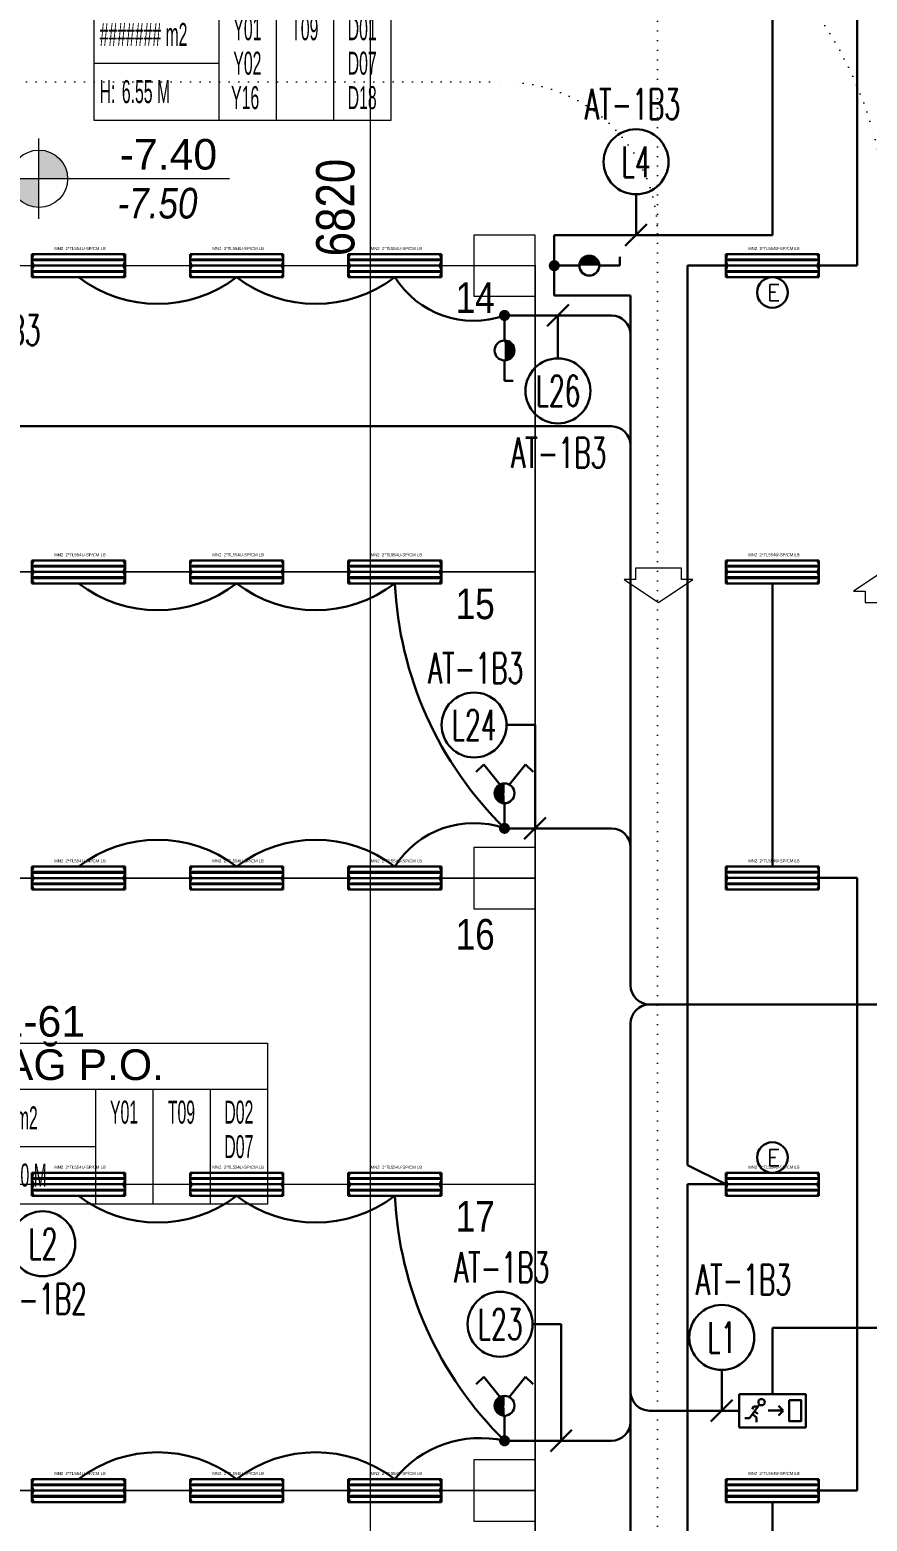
# Model space of a CAD drawing. Header units: metres. Extents: x -13316 to 152404, y -3899 to 30226.
# Drawn here: x 58000 to 59094, y 2720 to 4668 of the extents above; entities that cross this region are included whole.
import ezdxf
from ezdxf.enums import TextEntityAlignment as Align

# ---------------------------------------------------------------- set-up
doc = ezdxf.new("R2010")
doc.units = ezdxf.units.M
doc.header["$LTSCALE"] = 100
doc.header["$MEASUREMENT"] = 0
doc.header["$PDMODE"] = 1
doc.linetypes.add('DOT2', pattern=[0.125, 0, -0.125])
doc.linetypes.add('HIDDEN', pattern=[0.375, 0.25, -0.125])
doc.layers.get('0').update_dxf_attribs({"color": 9, "lineweight": 9})
for name, color, linetype, lineweight in [('01', 9, 'Continuous', 9), ('06D', 9, 'Continuous', 9), ('21', 9, 'Continuous', 9), ('21_mahal200', 9, 'Continuous', 9), ('25', 9, 'Continuous', 9), ('E-1x8 W ACİL ÇIKIŞ ARMATÜRÜ (TİP1)', 7, 'Continuous', 30), ('E-2x54 W SIVAÜSTÜ FLUORESAN YÜKSEK TAVAN ARMATÜRÜ', 7, 'Continuous', 30), ('E-ACİL AYDINLATMA KİTİ', 7, 'Continuous', 30), ('E-ANAHTAR (ETANŞ)', 7, 'Continuous', 30), ('E-KABLO', 7, 'Continuous', 30), ('E-KOMÜTATÖR ANAHTAR (ETANŞ)', 7, 'Continuous', 30), ('E-LINYE', 7, 'Continuous', 30)]:
    doc.layers.add(name, color=color, linetype=linetype, lineweight=lineweight)
doc.styles.add('Arial', font='arial.ttf', dxfattribs={"height": 2.5})
doc.styles.add('E-YAZI', font='txttw.shx')
doc.styles.add('MuuM_TEXT-ITALIC', font='ARIALNI.TTF')
doc.styles.add('MuuM_TEXT-STANDART', font='ARIALN.TTF')
doc.dimstyles.new('MuuM_DIM200', dxfattribs={"dimscale": 20, "dimtxt": 2, "dimasz": 1, "dimexe": 1, "dimexo": 1, "dimgap": 1, "dimtad": 1, "dimdec": 1, "dimrnd": 0.5, "dimdsep": 46, "dimtxsty": 'MuuM_TEXT-STANDART', "dimblk": 'ARCHTICK', "dimcen": 0, "dimdle": 0.15, "dimclrd": 256, "dimclre": 256, "dimclrt": 256, "dimadec": 0, "dimazin": 0, "dimtfac": 5, "dimtdec": 1, "dimtix": 1, "dimtmove": 2, "dimatfit": 3, "dimldrblk": 'DOT', "dimfxl": 3, "dimfxlon": 1, "dimtolj": 1, "dimlwd": -1, "dimlwe": -1, "dimarcsym": 0})

# ---------------------------------------------------------------- blocks, each defined once
blk = doc.blocks.new('2x54 W SIVAÜSTÜ FLUORESAN YÜKSEK TAVAN ARMATÜRÜ')
at = {"layer": 'E-2x54 W SIVAÜSTÜ FLUORESAN YÜKSEK TAVAN ARMATÜRÜ', "color": 4}
for p, q in [((-60.8, 15), (-60.8, -15)), ((-60.8, 15), (60.8, 15)), ((-60, 0), (-15, 0)), ((15, 0), (60, 0)), ((60.8, 15), (60.8, 0)), ((60.8, 0), (60.8, -15)), ((-60.8, -15), (60.8, -15))]:
    blk.add_line(p, q, dxfattribs=at)
at = {"layer": 'E-2x54 W SIVAÜSTÜ FLUORESAN YÜKSEK TAVAN ARMATÜRÜ', "color": 7}
for p, q in [((-60.8, 0), (60.8, 0)), ((-59.3, 8), (59.3, 8)), ((-59.2, 7), (59.4, 7)), ((-59.3, -7), (59.3, -7)), ((-59.2, -8), (59.4, -8))]:
    blk.add_line(p, q, dxfattribs=at)
for centre in [(-59.2, 7.6), (-59.2, 7.3), (59.4, 7.6), (59.4, 7.3), (-59.2, -7.4), (-59.2, -7.7), (59.4, -7.4), (59.4, -7.7)]:
    blk.add_circle(centre, 0.11, dxfattribs=at)
for centre, radius, start, end in [((-48.7, 7.5), 12.1, 141.86, 218.14), ((-59.1, 7.5), 0.515, 106.8674, 266.7612), ((-59.3, 7.5), 0.519, 289.2244, 84.4042), ((48.7, 7.5), 12.1, 321.86, 38.14), ((59.5, 7.5), 0.515, 106.8674, 266.7612), ((59.3, 7.5), 0.519, 289.2244, 84.4042), ((-48.7, -7.5), 12.1, 141.86, 218.14), ((-59.1, -7.5), 0.515, 106.8674, 266.7612), ((-59.3, -7.5), 0.519, 289.2244, 84.4042), ((48.7, -7.5), 12.1, 321.86, 38.14), ((59.5, -7.5), 0.515, 106.8674, 266.7612), ((59.3, -7.5), 0.519, 289.2244, 84.4042)]:
    blk.add_arc(centre, radius, start, end, dxfattribs=at)
at = {"layer": 'E-2x54 W SIVAÜSTÜ FLUORESAN YÜKSEK TAVAN ARMATÜRÜ', "color": 7, "style": 'Arial'}
blk.add_text('MN2  2*TL554U-SP/CM LB', height=3.951, dxfattribs=at).set_placement((-31.6, 20.4))
blk = doc.blocks.new('100_KOMÜTATÖR ANAHTAR (ETANŞ)')
at = {"layer": 'E-KOMÜTATÖR ANAHTAR (ETANŞ)', "color": 4}
for p, q in [((-1.7, 5.22), (-2.33, 4.62)), ((-0.37, 3.56), (-1.7, 5.22)), ((0.37, 3.56), (1.7, 5.22)), ((1.7, 5.22), (2.33, 4.62)), ((0, 2.05), (0, 0))]:
    blk.add_line(p, q, dxfattribs=at)
at = {"layer": 'E-KOMÜTATÖR ANAHTAR (ETANŞ)', "color": 4, "const_width": 0.81}
blk.add_lwpolyline([(0, 3.27, 0.414214), (-0.41, 2.86, 0.414214), (0, 2.46, 0.414214)], format="xyb", dxfattribs=at)
at = {"layer": 'E-KOMÜTATÖR ANAHTAR (ETANŞ)', "color": 4}
blk.add_circle((0, 2.86), 0.81, dxfattribs=at)
blk = doc.blocks.new('100_ANAHTAR (ETANŞ)')
at = {"layer": 'E-ANAHTAR (ETANŞ)', "color": 4}
for p, q in [((0, 5.35), (-0.71, 5.35)), ((0, 3.67), (0, 5.35)), ((0, 2.05), (0, 0))]:
    blk.add_line(p, q, dxfattribs=at)
at = {"layer": 'E-ANAHTAR (ETANŞ)', "color": 4, "const_width": 0.81}
blk.add_lwpolyline([(0, 3.27, 0.414214), (-0.41, 2.86, 0.414214), (0, 2.46, 0.414214)], format="xyb", dxfattribs=at)
at = {"layer": 'E-ANAHTAR (ETANŞ)', "color": 4}
blk.add_circle((0, 2.86), 0.81, dxfattribs=at)
blk = doc.blocks.new('100_ACİL AYDINLATMA KİTİ')
at = {"layer": 'E-ACİL AYDINLATMA KİTİ', "color": 3}
blk.add_circle((0, 0), 1.25, dxfattribs=at)
at = {"layer": 'E-ACİL AYDINLATMA KİTİ', "color": 3, "style": 'E-YAZI'}
blk.add_text('E', height=1.34, dxfattribs=at).set_placement((-0.45, -0.69))
blk = doc.blocks.new('100_1x8 W ACİL ÇIKIŞ ARMATÜRÜ (TİP1)')
at = {"layer": 'E-1x8 W ACİL ÇIKIŞ ARMATÜRÜ (TİP1)', "color": 4}
for p, q in [((-3.4, 3.4), (3.4, 3.4)), ((-3.4, 0), (-3.4, 3.4)), ((3.4, 3.4), (3.4, 0)), ((3.4, 0), (-3.4, 0))]:
    blk.add_line(p, q, dxfattribs=at)
at = {"layer": 'E-1x8 W ACİL ÇIKIŞ ARMATÜRÜ (TİP1)', "color": 1}
for p, q in [((-1.31, 2.32), (-2.33, 0.94)), ((-1.88, 2.13), (-2.07, 1.87)), ((-1.45, 2.13), (-1.88, 2.13)), ((-1.48, 1.38), (-1.82, 1.63)), ((1.11, 1.71), (-0.43, 1.71)), ((1.11, 1.71), (0.62, 2.2)), ((0.62, 1.21), (1.11, 1.7)), ((-2.82, 0.94), (-2.33, 0.94)), ((-1.61, 1.01), (-2.04, 1.33)), ((-1.61, 1.01), (-1.61, 0.52))]:
    blk.add_line(p, q, dxfattribs=at)
blk.add_lwpolyline([(1.71, 2.78), (2.92, 2.78), (2.92, 0.62), (1.71, 0.62)], close=True, dxfattribs=at)
blk.add_circle((-1.11, 2.57), 0.32, dxfattribs=at)
blk = doc.blocks.new('p-kolon_80x80')
blk.add_lwpolyline([(-40, -40), (40, -40), (40, 40), (-40, 40)], close=True)
blk = doc.blocks.new('1.bod.mimari.elk')
at = {"layer": '01'}
for p in [(2300, -4590), (2300, -5390), (2300, -6190)]:
    blk.add_blockref('p-kolon_80x80', p, dxfattribs=at)
blk = doc.blocks.new('p-işyeri')
at = {"color": 0, "const_width": 2}
blk.add_lwpolyline([(200, 0), (200, 700), (-200, 700), (-200, 0)], close=True, dxfattribs=at)
blk = doc.blocks.new('0_elevationtarget-p-bk')
h = blk.add_hatch(color=250)
h.paths.add_polyline_path([(1.875, 0, 0.414214), (0, 1.875), (0, 0)])
h.paths.add_polyline_path([(0, 0), (-1.875, 0, 0.414214), (0, -1.875)])
blk.add_line((0, -2.625), (0, 2.625))
blk.add_lwpolyline([(12.453, 0), (-3, 0)])
blk.add_circle((0, 0), 1.875)
at = {"style": 'Arial'}
blk.add_attdef('BITMISKOT', text='', height=2, dxfattribs=at).set_placement((4.5, 0), align=Align.BOTTOM_LEFT)
at = {"style": 'MuuM_TEXT-ITALIC'}
blk.add_attdef('FINISHINGFLOORLEVEL', text='', height=2, dxfattribs=at).set_placement((4.5, -0.592), align=Align.TOP_LEFT)
blk = doc.blocks.new('_ArchTick')
at = {"color": 0, "linetype": 'ByBlock', "const_width": 0.15}
blk.add_lwpolyline([(-0.5, -0.5), (0.5, 0.5)], dxfattribs=at)
blk = doc.blocks.new('*D707')
at = {"layer": '25', "transparency": 16777216}
for p, q in [((92079.7, 5767), (92003.8, 5767)), ((92023.8, -1056), (92023.8, 5770)), ((92079.7, -1053), (92003.8, -1053))]:
    blk.add_line(p, q, dxfattribs=at)
at = {"layer": '25', "transparency": 16777216, "xscale": 20, "yscale": 20, "zscale": 20}
for p, rotation in [((92023.8, 5767), 90), ((92023.8, -1053), 270)]:
    blk.add_blockref('_ArchTick', p, dxfattribs=dict(at, rotation=rotation))
at = {"layer": '25', "transparency": 16777216, "insert": (91978.3, 2247.9), "char_height": 50, "attachment_point": 5, "rotation": 90, "style": 'MuuM_TEXT-STANDART'}
blk.add_mtext('\\A1;6820', dxfattribs=at)
blk = doc.blocks.new('_Dot')
at = {"color": 0, "linetype": 'ByBlock', "lineweight": -2}
blk.add_line((-0.5, 0), (-1, 0), dxfattribs=at)
at = {"color": 0, "linetype": 'ByBlock', "const_width": 0.5}
blk.add_lwpolyline([(-0.25, 0, 1), (0.25, 0, 1)], format="xyb", close=True, dxfattribs=at)
blk = doc.blocks.new('0_arrow1')
at = {"linetype": 'ByBlock', "lineweight": -2}
blk.add_lwpolyline([(15, -22.5), (-15, -22.5), (-15, -15), (-22.5, -15), (0, 0), (22.5, -15), (15, -15)], close=True, dxfattribs=at)
blk.add_point((0, 0))
blk = doc.blocks.new('0_roomno2')
blk.add_lwpolyline([(19.375, -10.5), (0, -10.5), (0, 0), (19.375, 0)], close=True)
for points in [[(0, -3), (19.375, -3)], [(8.125, -3), (8.125, -10.5)], [(11.875, -3), (11.875, -10.5)], [(15.625, -3), (15.625, -10.5)], [(0, -6.75), (8.125, -6.75)]]:
    blk.add_lwpolyline(points)
at = {"style": 'MuuM_TEXT-STANDART', "width": 0.6}
blk.add_text('H:', height=1.5, dxfattribs=at).set_placement((0.35, -8.608), align=Align.MIDDLE_LEFT)
at = {"style": 'Arial'}
blk.add_attdef('ODANO', (0, 1.17), '', height=2, dxfattribs=at)
blk.add_attdef('MEKANADI', text='', height=2, dxfattribs=at).set_placement((0.35, -3), align=Align.BOTTOM_LEFT)
at = {"style": 'MuuM_TEXT-STANDART', "width": 0.6}
for tag, p in [('YER01', (10, -4.5)), ('TAVAN01', (13.75, -4.5)), ('DUVAR01', (17.5, -4.5)), ('YER02', (10, -6.75)), ('TAVAN02', (13.75, -6.75)), ('DUVAR02', (17.5, -6.75)), ('YER03', (10, -9)), ('TAVAN03', (13.75, -9)), ('DUVAR03', (17.5, -9))]:
    blk.add_attdef(tag, text='', height=1.5, dxfattribs=at).set_placement(p, align=Align.MIDDLE_CENTER)
for tag, p in [('M2', (0.35, -4.875)), ('TEMIZTAVANYUKSEKLIGI', (1.8, -8.608))]:
    blk.add_attdef(tag, text='', height=1.5, dxfattribs=at).set_placement(p, align=Align.MIDDLE_LEFT)
blk = doc.blocks.new('1.bod.mimari1.elk')
at = {"layer": '06D', "linetype": 'DOT2'}
for points in [[(1100, -1400), (1100, -3850, 0.4142136), (1600, -4350), (2300, -4350)], [(2500, -1650), (2500, -7740, 0.4142136), (3100, -8340), (12425, -8340)]]:
    blk.add_lwpolyline(points, format="xyb", dxfattribs=at)
for radius in [500, 200]:
    blk.add_arc((2300, -4550), radius, 0, 90, dxfattribs=at)
at = {"layer": '06D', "color": 89, "linetype": 'HIDDEN', "true_color": 0x2e4d23, "rotation": 90}
for p in [(2340, -4790), (2340, -5190), (2340, -5590), (2340, -5990), (2340, -6390)]:
    blk.add_blockref('p-işyeri', p, dxfattribs=at)
at = {"layer": '06D', "xscale": -2, "yscale": 2, "zscale": 2, "rotation": 180}
blk.add_blockref('0_arrow1', (2501.16, -5030), dxfattribs=at)
at = {"layer": '06D', "xscale": -2, "yscale": 2, "zscale": 2}
blk.add_blockref('0_arrow1', (2801.16, -4985), dxfattribs=at)
at = {"layer": '21', "xscale": 20, "yscale": 20, "zscale": 20}
blk.add_blockref('0_elevationtarget-p-bk', (1691.65, -4476.52), dxfattribs=at).add_auto_attribs({'BITMISKOT': ' -7.40', 'FINISHINGFLOORLEVEL': ' -7.50'})
at = {"layer": '21_mahal200'}
ref = blk.add_blockref('0_roomno2', (1764.01, -4190.51), dxfattribs=dict(at, xscale=20, yscale=20, zscale=20))
ref.add_attrib('ODANO', 'B1-48', (1764.01, -4181.87), dxfattribs={"layer": '0', "height": 40, "style": 'Arial'})
ref.add_attrib('MEKANADI', 'VW BİNEK EL./MEK. İŞ YERLERİ (35 İŞYERİ)', dxfattribs={"layer": '0', "height": 40, "style": 'Arial', "width": 0.32}).set_placement((1771.01, -4250.51), align=Align.BOTTOM_LEFT)
ref.add_attrib('M2', '####### m2', dxfattribs={"layer": '0', "height": 30, "style": 'MuuM_TEXT-STANDART', "width": 0.6}).set_placement((1771.01, -4288.01), align=Align.MIDDLE_LEFT)
ref.add_attrib('TEMIZTAVANYUKSEKLIGI', '6.55 M', dxfattribs={"layer": '0', "height": 30, "style": 'MuuM_TEXT-STANDART', "width": 0.6}).set_placement((1800.01, -4362.67), align=Align.MIDDLE_LEFT)
ref.add_attrib('YER01', 'Y01', dxfattribs={"layer": '0', "height": 30, "style": 'MuuM_TEXT-STANDART', "width": 0.6}).set_placement((1964.01, -4280.51), align=Align.MIDDLE_CENTER)
ref.add_attrib('TAVAN01', 'T09', dxfattribs={"layer": '0', "height": 30, "style": 'MuuM_TEXT-STANDART', "width": 0.6}).set_placement((2039.01, -4280.51), align=Align.MIDDLE_CENTER)
ref.add_attrib('DUVAR01', 'D01', dxfattribs={"layer": '0', "height": 30, "style": 'MuuM_TEXT-STANDART', "width": 0.6}).set_placement((2114.01, -4280.51), align=Align.MIDDLE_CENTER)
ref.add_attrib('YER02', 'Y02', dxfattribs={"layer": '0', "height": 30, "style": 'MuuM_TEXT-STANDART', "width": 0.6}).set_placement((1964.01, -4325.51), align=Align.MIDDLE_CENTER)
ref.add_attrib('DUVAR02', 'D07', dxfattribs={"layer": '0', "height": 30, "style": 'MuuM_TEXT-STANDART', "width": 0.6}).set_placement((2114.01, -4325.51), align=Align.MIDDLE_CENTER)
ref.add_attrib('YER03', 'Y16 ', dxfattribs={"layer": '0', "height": 30, "style": 'MuuM_TEXT-STANDART', "width": 0.6}).set_placement((1964.01, -4370.51), align=Align.MIDDLE_CENTER)
ref.add_attrib('DUVAR03', 'D18', dxfattribs={"layer": '0', "height": 30, "style": 'MuuM_TEXT-STANDART', "width": 0.6}).set_placement((2114.01, -4370.51), align=Align.MIDDLE_CENTER)
ref = blk.add_blockref('0_roomno2', (1602.87, -5605.72), dxfattribs=dict(at, xscale=20, yscale=20, zscale=20))
ref.add_attrib('ODANO', 'B1-61', (1602.87, -5597.07), dxfattribs={"layer": '0', "height": 40, "style": 'Arial'})
ref.add_attrib('MEKANADI', 'YAĞ P.O.', dxfattribs={"layer": '0', "height": 40, "style": 'Arial'}).set_placement((1609.87, -5665.72), align=Align.BOTTOM_LEFT)
ref.add_attrib('M2', '#### m2', dxfattribs={"layer": '0', "height": 30, "style": 'MuuM_TEXT-STANDART', "width": 0.6}).set_placement((1609.87, -5703.22), align=Align.MIDDLE_LEFT)
ref.add_attrib('TEMIZTAVANYUKSEKLIGI', '2.90 M', dxfattribs={"layer": '0', "height": 30, "style": 'MuuM_TEXT-STANDART', "width": 0.6}).set_placement((1638.87, -5777.88), align=Align.MIDDLE_LEFT)
ref.add_attrib('YER01', 'Y01', dxfattribs={"layer": '0', "height": 30, "style": 'MuuM_TEXT-STANDART', "width": 0.6}).set_placement((1802.87, -5695.72), align=Align.MIDDLE_CENTER)
ref.add_attrib('TAVAN01', 'T09', dxfattribs={"layer": '0', "height": 30, "style": 'MuuM_TEXT-STANDART', "width": 0.6}).set_placement((1877.87, -5695.72), align=Align.MIDDLE_CENTER)
ref.add_attrib('DUVAR01', 'D02', dxfattribs={"layer": '0', "height": 30, "style": 'MuuM_TEXT-STANDART', "width": 0.6}).set_placement((1952.87, -5695.72), align=Align.MIDDLE_CENTER)
ref.add_attrib('DUVAR02', 'D07', dxfattribs={"layer": '0', "height": 30, "style": 'MuuM_TEXT-STANDART', "width": 0.6}).set_placement((1952.87, -5740.72), align=Align.MIDDLE_CENTER)
at = {"layer": '21', "style": 'MuuM_TEXT-STANDART'}
for s, p in [('14', (2287.18, -4663.71)), ('15', (2287.18, -5063.71)), ('16', (2287.18, -5495.44)), ('17', (2287.18, -5863.71))]:
    blk.add_text(s, height=40, dxfattribs=at).set_placement(p, align=Align.BOTTOM_RIGHT)
at = {"layer": '25'}
dim = blk.add_linear_dim(base=(2124.7, -995), p1=(2200.58, -7815), p2=(2200.58, -995), angle=90, dimstyle='MuuM_DIM200', override={"dimtxt": 2.5}, dxfattribs=at)
dim.commit()
dim.dimension.update_dxf_attribs({"geometry": '*D707', "text_midpoint": (2079.17, -4514.08), "dimtype": 128, "insert": (-89899.09, -6762)})

msp = doc.modelspace()

# ---------------------------------------------------------------- linework, layer by layer
at = {"layer": 'E-KABLO', "color": 6}
for p, q in [((59080.8, 5560.15), (59080.8, 4360)), ((58970, 4745.15), (58970, 4400)), ((58685, 4400), (58970, 4400)), ((58685, 4360), (58685, 4400)), ((58685, 4360), (58685, 4321.05)), ((58859.2, 4360), (58859.2, 3185)), ((58909.2, 4360), (58859.2, 4360)), ((59030.8, 4360), (59080.8, 4360)), ((58685, 4321.05), (58784.6, 4321.05)), ((58784.6, 4270), (58784.6, 4321.05)), ((58620, 4295), (58759.6, 4295)), ((57855, 4150.15), (58759.6, 4150.15)), ((58970, 3945), (58970, 3575.15)), ((58620, 3625), (58759.6, 3625)), ((59030.8, 3560.15), (59080.8, 3560.15)), ((59080.8, 3560.15), (59080.8, 2760)), ((58909.2, 3160), (58859.2, 3185)), ((58859.2, 3160), (58859.2, 1585.15)), ((58909.2, 3160), (58859.2, 3160)), ((58620, 2825), (58759.6, 2825)), ((59030.8, 2760), (59080.8, 2760)), ((58970, 2745), (58970, 2375))]:
    msp.add_line(p, q, dxfattribs=at)
at = {"layer": 'E-KABLO', "color": 5}
for p, q in [((58784.6, 4125.15), (58784.6, 4270)), ((58784.6, 3600), (58784.6, 4125.15)), ((58784.6, 3600), (58784.6, 3420)), ((59265, 3395), (58809.6, 3395)), ((58784.6, 3370), (58784.6, 2889.33)), ((58784.6, 2850), (58784.6, 2889.33)), ((58784.6, 2850), (58784.6, 2050))]:
    msp.add_line(p, q, dxfattribs=at)
at = {"layer": 'E-KABLO', "color": 4}
for p, q in [((58970, 2886.09), (58970, 2972.59)), ((58970, 2972.59), (59936.81, 2972.59)), ((58926.48, 2864.33), (58809.6, 2864.33))]:
    msp.add_line(p, q, dxfattribs=at)
at = {"layer": 'E-KABLO', "color": 4, "linetype": 'Continuous', "const_width": 7.2}
for points in [[(58685, 4356.4, 1), (58685, 4363.6, 1)], [(58623.6, 4295, 1), (58616.4, 4295, 1)], [(58623.6, 3625, 1), (58616.4, 3625, 1)], [(58623.6, 2825, 1), (58616.4, 2825, 1)]]:
    msp.add_lwpolyline(points, format="xyb", close=True, dxfattribs=at)
at = {"layer": 'E-KABLO', "color": 6}
for centre, radius, start, end in [((58166.67, 4480.04), 170.04, 232.57652, 307.42348), ((58373.33, 4480.04), 170.04, 232.57652, 307.42348), ((58579.6, 4409.64), 121.55, 212.12598, 289.41268), ((58759.6, 4270), 25, 0, 90), ((58759.6, 4125.15), 25, 0, 90), ((58166.67, 4080.04), 170.04, 232.57652, 307.42348), ((58373.33, 4080.04), 170.04, 232.57652, 307.42348), ((58957.89, 3968.45), 481.79, 182.78948, 225.46733), ((58579.6, 3510.36), 121.55, 70.58732, 147.87402), ((58759.6, 3600), 25, 0, 90), ((58166.67, 3439.96), 170.04, 52.57652, 127.42348), ((58373.33, 3439.96), 170.04, 52.57652, 127.42348), ((58166.67, 3280.04), 170.04, 232.57652, 307.42348), ((58373.33, 3280.04), 170.04, 232.57652, 307.42348), ((58957.89, 3168.45), 481.79, 182.78948, 225.46733), ((58759.6, 2850), 25, 270, 0), ((58588.03, 2686.2), 142.43, 77.02865, 141.4327), ((58166.67, 2639.96), 170.04, 52.57652, 127.42348), ((58373.33, 2639.96), 170.04, 52.57652, 127.42348)]:
    msp.add_arc(centre, radius, start, end, dxfattribs=at)
at = {"layer": 'E-KABLO', "color": 5}
for centre, start, end in [((58809.6, 3420), 180, 270), ((58809.6, 3370), 90, 180)]:
    msp.add_arc(centre, 25, start, end, dxfattribs=at)
at = {"layer": 'E-KABLO', "color": 4}
msp.add_arc((58809.6, 2889.33), 25, 180, 270, dxfattribs=at)
at = {"layer": 'E-LINYE', "color": 7, "linetype": 'Continuous'}
for p, q in [((58791.85, 4453.2), (58791.85, 4400)), ((58805.99, 4414.14), (58777.71, 4385.86)), ((58675.66, 4280.86), (58703.94, 4309.14)), ((58689.8, 4238.91), (58689.8, 4295)), ((58622.61, 3760), (58660, 3760)), ((58660, 3760), (58660, 3625)), ((58674.14, 3639.14), (58645.86, 3610.86)), ((58656.61, 2977.28), (58694, 2977.28)), ((58694, 2977.28), (58694, 2825)), ((58903.86, 2917.52), (58903.86, 2864.33)), ((58918, 2878.47), (58889.72, 2850.19)), ((58708.14, 2839.14), (58679.86, 2810.86))]:
    msp.add_line(p, q, dxfattribs=at)
for centre in [(58791.85, 4495.64), (58689.8, 4196.47), (58580.16, 3760), (58016.69, 3082.29), (58614.17, 2977.28), (58903.86, 2959.97)]:
    msp.add_circle(centre, 42.44, dxfattribs=at)

# ---------------------------------------------------------------- block references
at = {"layer": '06D'}
for name in ['1.bod.mimari.elk', '1.bod.mimari1.elk']:
    msp.add_blockref(name, (56320, 8950), dxfattribs=at)
at = {"layer": 'E-1x8 W ACİL ÇIKIŞ ARMATÜRÜ (TİP1)', "xscale": 12.8, "yscale": 12.8, "zscale": 12.8}
msp.add_blockref('100_1x8 W ACİL ÇIKIŞ ARMATÜRÜ (TİP1)', (58970, 2842.57), dxfattribs=at)
at = {"layer": 'E-2x54 W SIVAÜSTÜ FLUORESAN YÜKSEK TAVAN ARMATÜRÜ', "color": 6}
for p in [(58063.33, 4360), (58270, 4360), (58476.67, 4360), (58970, 4360), (58063.33, 3960), (58270, 3960), (58476.67, 3960), (58970, 3960), (58063.33, 3560), (58270, 3560), (58476.67, 3560), (58970, 3560.15), (58063.33, 3160), (58270, 3160), (58476.67, 3160), (58970, 3160), (58063.33, 2760), (58270, 2760), (58476.67, 2760), (58970, 2760)]:
    msp.add_blockref('2x54 W SIVAÜSTÜ FLUORESAN YÜKSEK TAVAN ARMATÜRÜ', p, dxfattribs=at)
at = {"layer": 'E-ACİL AYDINLATMA KİTİ', "xscale": 16, "yscale": 16, "zscale": 16}
for p in [(58970, 4324.98), (58970, 3195.02)]:
    msp.add_blockref('100_ACİL AYDINLATMA KİTİ', p, dxfattribs=at)
at = {"layer": 'E-ANAHTAR (ETANŞ)', "xscale": 16, "yscale": 16, "zscale": 16}
for p, rotation in [((58685, 4360), 270), ((58620, 4295), 180)]:
    msp.add_blockref('100_ANAHTAR (ETANŞ)', p, dxfattribs=dict(at, rotation=rotation))
at = {"layer": 'E-KOMÜTATÖR ANAHTAR (ETANŞ)', "xscale": 16, "yscale": 16, "zscale": 16}
for p in [(58620, 3625), (58620, 2825)]:
    msp.add_blockref('100_KOMÜTATÖR ANAHTAR (ETANŞ)', p, dxfattribs=at)

# ---------------------------------------------------------------- texts
at = {"layer": 'E-LINYE', "color": 3, "linetype": 'Continuous', "style": 'E-YAZI', "width": 0.6}
for s, p in [('AT-1B3', (58787.13, 4571.12)), ('L4', (58791.85, 4495.64)), ('AT-1B3', (57951.56, 4275.89)), ('L26', (58689.8, 4196.47)), ('AT-1B3', (58690.71, 4115.73)), ('AT-1B3', (58582.14, 3834.31)), ('L24', (58580.16, 3760)), ('L2', (58016.69, 3082.29)), ('AT-1B3', (58616.14, 3051.6)), ('AT-1B3', (58932.12, 3035.44)), ('AT-1B2', (58011.97, 3010.4)), ('L23', (58614.17, 2977.28)), ('L1', (58903.86, 2959.97))]:
    msp.add_text(s, height=40, dxfattribs=at).set_placement(p, align=Align.MIDDLE_CENTER)

doc.saveas('drawing.dxf')
